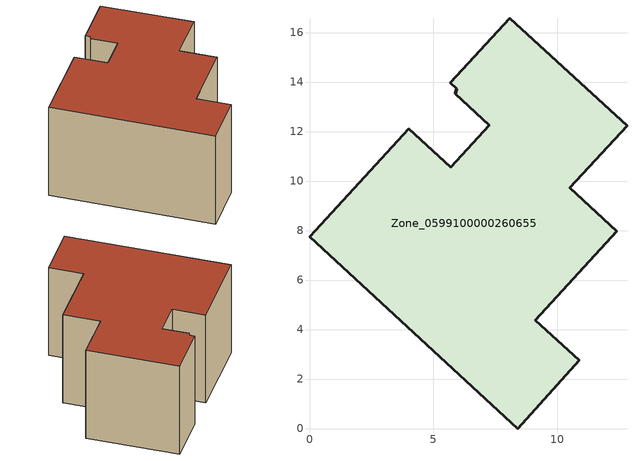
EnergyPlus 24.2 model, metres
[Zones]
Zone_0599100000260655
 floor ground (C_G): 5.7,10.56 7.26,12.26 5.88,13.52 5.95,13.73 5.7,13.96 8.09,16.57 12.83,12.24 10.51,9.72 12.41,7.97 9.11,4.38 10.91,2.76 8.41,0 0,7.76 4.01,12.12 z0
 wall outside (C_F): 12.83,12.24 8.09,16.57 5.7,13.96 5.95,13.73 5.88,13.52 7.26,12.26 5.7,10.56 4.01,12.12 0,7.76 8.41,0 10.91,2.76 9.11,4.38 12.41,7.97 10.51,9.72 12.83,12.24 z0:7.06
 roof outside (C_R): 8.09,16.57 5.7,13.96 5.95,13.73 5.88,13.52 7.26,12.26 5.7,10.56 4.01,12.12 0,7.76 8.41,0 10.91,2.76 9.11,4.38 12.41,7.97 10.51,9.72 12.83,12.24 z7.06
[BUILDING]
Pand.0599100000260655: North Axis=0; Terrain=City; Loads Convergence Tolerance Value=0.04; Temperature Convergence Tolerance Value=0.4; Solar Distribution=FullExterior; Maximum Number of Warmup Days=25; Minimum Number of Warmup Days=1
[Site:Location]
Rotterdam.The.Hague.AP_ZH_NLD Design_Conditions: Latitude=51.96; Longitude=4.45; Time Zone=1; Elevation=-4.5
[SITE:GROUNDTEMPERATURE:BUILDINGSURFACE]
18, 18, 18, 18, 18, 18, 18, 18, 18, 18, 18, 18
[MATERIAL] Thermal Absorptance=0.9; Solar Absorptance=0.7; Visible Absorptance=0.7
Name | Roughness | Thickness | Conductivity | Density | Specific Heat
G.TI.1975-1991 | MediumSmooth | 0.15 | 0.288461 | 540 | 1210
F.TI.1975-1991 | Rough | 0.3 | 0.230769 | 1920 | 840
R.TI.1975-1991 | MediumRough | 0.2 | 0.153846 | 1500 | 1000
[CONSTRUCTION]
C_G: G.TI.1975-1991
C_F: F.TI.1975-1991
C_R: R.TI.1975-1991
[ZONE]
Zone_0599100000260655: Type=1; Multiplier=1; Ceiling Height=Autocalculate; Volume=Autocalculate; Floor Area=autocalculate; Part of Total Floor Area=Yes
[ZONEINFILTRATION:DESIGNFLOWRATE]
Infil_Zone_0599100000260655: Zone or ZoneList or Space or SpaceList=Zone_0599100000260655; Schedule=AlwaysOn; Design Flow Rate Calculation Method=Flow/Area; Flow Rate per Floor Area=0.003; Constant Term Coefficient=1; Temperature Term Coefficient=0; Velocity Term Coefficient=0; Velocity Squared Term Coefficient=0
[HVACTEMPLATE:ZONE:IDEALLOADSAIRSYSTEM]
Zone_0599100000260655: Maximum Heating Supply Air Temperature=50; Minimum Cooling Supply Air Temperature=13; Maximum Heating Supply Air Humidity Ratio=0.0156; Minimum Cooling Supply Air Humidity Ratio=0.0077; Heating Limit=NoLimit; Cooling Limit=NoLimit; Dehumidification Control Type=ConstantSensibleHeatRatio; Cooling Sensible Heat Ratio=0.7; Dehumidification Setpoint=60; Humidification Control Type=None; Humidification Setpoint=30; Outdoor Air Method=None; Outdoor Air Flow Rate per Person=0.00944; Outdoor Air Flow Rate per Zone Floor Area=0; Outdoor Air Flow Rate per Zone=0; Demand Controlled Ventilation Type=None; Outdoor Air Economizer Type=NoEconomizer; Heat Recovery Type=None; Sensible Heat Recovery Effectiveness=0.7; Latent Heat Recovery Effectiveness=0.65
[ZONECONTROL:THERMOSTAT]
ThermostatControl_Zone_0599100000260655: Zone or ZoneList=Zone_0599100000260655; Control Type Schedule=DualSetpointControlType; Control 1=Thermostat_Zone_0599100000260655; Temperature Difference Between Cutout And Setpoint=0
[THERMOSTATSETPOINT:DUALSETPOINT]
Thermostat_Zone_0599100000260655: Heating Setpoint Temperature Schedule=HeatingSetpoint_Zone_0599100000260655; Cooling Setpoint Temperature Schedule=CoolingSetpoint_Zone_0599100000260655
[SCHEDULE:COMPACT]
HeatingSetpoint_Zone_0599100000260655: Through: 12/31, For: AllDays, Until: 24:00, 21
CoolingSetpoint_Zone_0599100000260655: Through: 12/31, For: AllDays, Until: 24:00, 24
DualSetpointControlType: Through: 12/31, For: AllDays, Until: 24:00, 4
AlwaysOn: Through: 12/31, For: AllDays, Until: 24:00, 1
